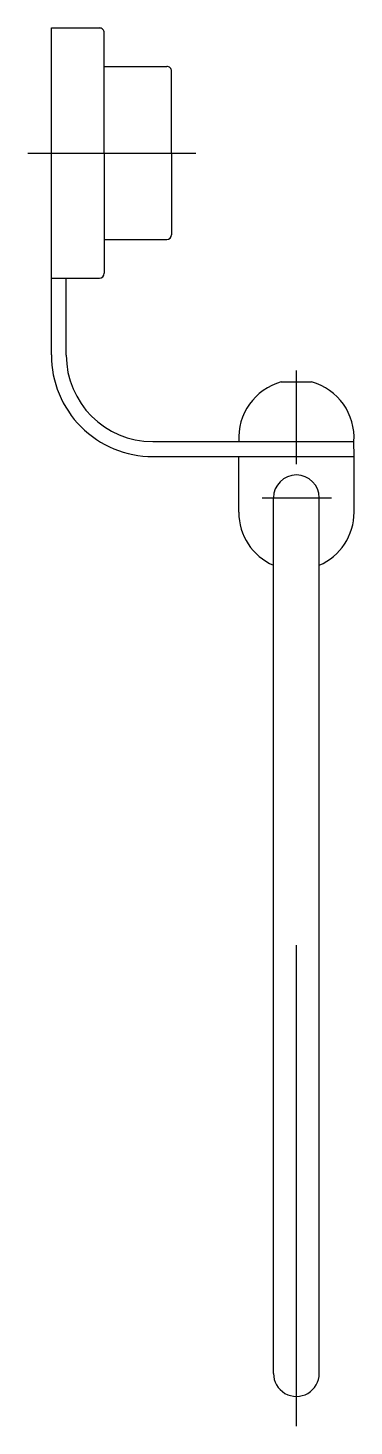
# Model space of a CAD drawing. Extents: x -0.735 to -0.667, y 335.38 to 335.671.
import ezdxf

# ---------------------------------------------------------------- set-up
doc = ezdxf.new("R2010")
doc.units = 0
doc.header["$LTSCALE"] = 0.2
doc.header["$MEASUREMENT"] = 0
doc.linetypes.add('AXES', pattern=[0.54, 0.3, -0.08, 0.08, -0.08])
doc.linetypes.add('CONTINU', pattern=[0])
doc.layers.get('0').update_dxf_attribs({"linetype": 'CONTINUOUS'})
doc.layers.add('DECA_EIXOS', color=5, linetype='AXES')

msp = doc.modelspace()

# ---------------------------------------------------------------- linework, layer by layer
at = {"linetype": 'CONTINU'}
for points in [[(-0.73011, 335.60252), (-0.73011, 335.67051)], [(-0.73011, 335.67051), (-0.72011, 335.67051)], [(-0.73011, 335.65832), (-0.73011, 335.66801)], [(-0.71911, 335.64451), (-0.71911, 335.66951)], [(-0.71911, 335.66251), (-0.70611, 335.66251)], [(-0.70511, 335.64451), (-0.70511, 335.66151)], [(-0.73011, 335.60252), (-0.73011, 335.65832)], [(-0.71911, 335.64451), (-0.71911, 335.61951)], [(-0.70511, 335.64451), (-0.70511, 335.62751)], [(-0.71911, 335.62651), (-0.70611, 335.62651)], [(-0.73011, 335.61851), (-0.72011, 335.61851)], [(-0.72701, 335.60251), (-0.72701, 335.61851)], [(-0.68226, 335.59691), (-0.67596, 335.59691)], [(-0.70901, 335.58451), (-0.67911, 335.58451)], [(-0.67911, 335.58451), (-0.66715, 335.58451)], [(-0.66711, 335.58141), (-0.66715, 335.58451)], [(-0.70901, 335.58141), (-0.66711, 335.58141)], [(-0.69111, 335.56981), (-0.69111, 335.58141)], [(-0.66711, 335.56981), (-0.66711, 335.58141)], [(-0.68388, 335.39077), (-0.68388, 335.57281)], [(-0.67435, 335.39077), (-0.67435, 335.57281)]]:
    msp.add_lwpolyline(points, dxfattribs=at)
for points in [[(-0.71911, 335.66951, 0.41424), (-0.72011, 335.67051)], [(-0.70511, 335.66151, 0.414214), (-0.70611, 335.66251)], [(-0.70611, 335.62651, 0.41418), (-0.70511, 335.62751)], [(-0.72011, 335.61851, 0.414213), (-0.71911, 335.61951)], [(-0.73011, 335.60252, 0.41439), (-0.70901, 335.58141)], [(-0.72701, 335.60251, 0.414212), (-0.70901, 335.58451)], [(-0.68226, 335.59691, 0.357459), (-0.69108, 335.58451)], [(-0.66715, 335.58451, 0.357459), (-0.67596, 335.59691)], [(-0.67435, 335.57281, 1), (-0.68388, 335.57281)], [(-0.69111, 335.56981, 0.299082), (-0.68388, 335.5588)], [(-0.67435, 335.5588, 0.299089), (-0.66711, 335.56981)], [(-0.68388, 335.39077, 1.000046), (-0.67435, 335.39077)]]:
    msp.add_lwpolyline(points, format="xyb", dxfattribs=at)
at = {"layer": 'DECA_EIXOS'}
for points in [[(-0.73498, 335.64451), (-0.70004, 335.64451)], [(-0.67911, 335.37985), (-0.67911, 335.59929)], [(-0.68624, 335.57281), (-0.67182, 335.57281)]]:
    msp.add_lwpolyline(points, dxfattribs=at)

doc.saveas('drawing.dxf')
